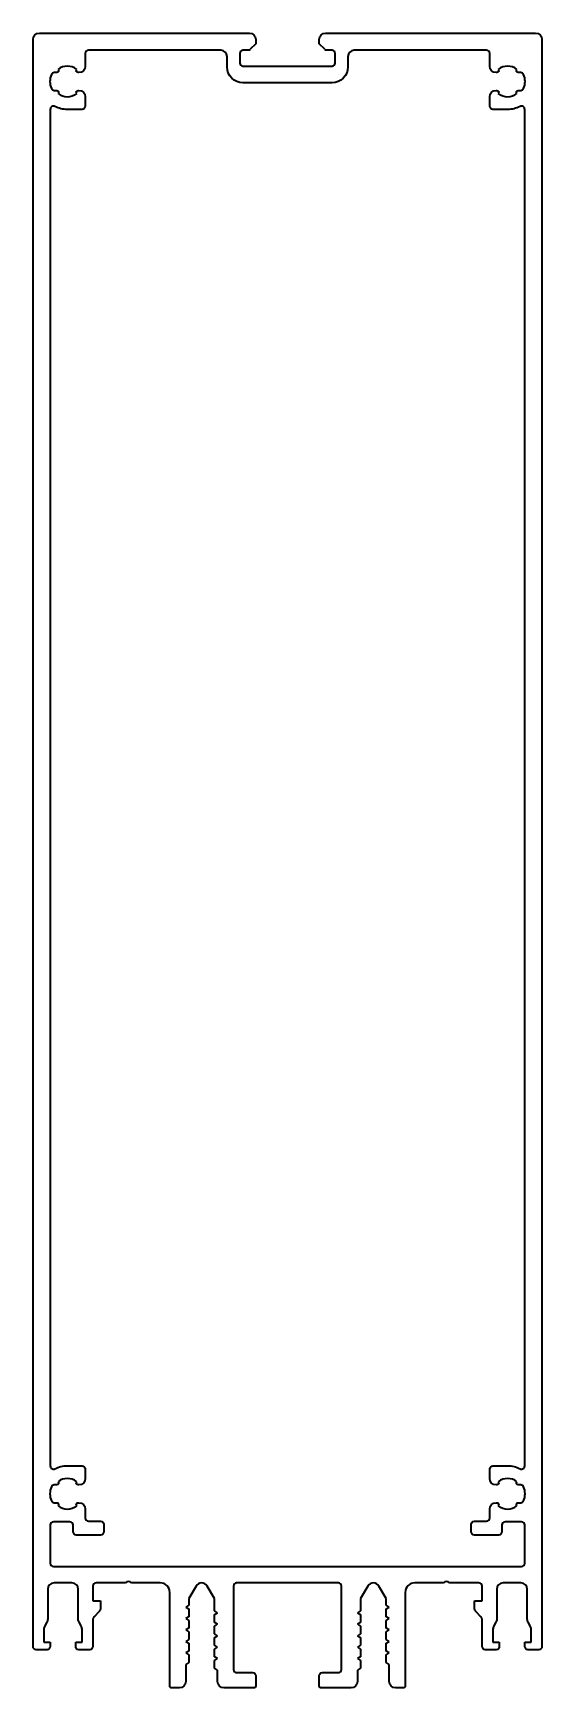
# Model space of a CAD drawing. Header units: millimetres. Extents: x -40 to 40, y 0 to 260.
import ezdxf

# ---------------------------------------------------------------- set-up
doc = ezdxf.new("R2010")
doc.units = ezdxf.units.MM
doc.layers.add('S03_AL_Kontur', color=7, linetype='Continuous', lineweight=35, true_color=0xffffff)

msp = doc.modelspace()

# ---------------------------------------------------------------- linework, layer by layer
at = {"layer": 'S03_AL_Kontur'}
for p, q in [((-39, 260), (-6, 260)), ((6, 260), (39, 260)), ((-40, 6.5), (-40, 259)), ((-5, 258.3), (-5.85, 257.45)), ((-5, 259), (-5, 258.3)), ((5, 258.3), (5, 259)), ((5.85, 257.45), (5, 258.3)), ((40, 259), (40, 6.5)), ((-31.8, 256.8), (-31.8, 254.8)), ((-10.5, 257.3), (-31.3, 257.3)), ((-9.5, 254.7), (-9.5, 256.3)), ((-7.5, 256.8), (-7.5, 255.3)), ((-6.21, 257.3), (-7, 257.3)), ((-7, 254.8), (7, 254.8)), ((7, 257.3), (6.21, 257.3)), ((7.5, 255.3), (7.5, 256.8)), ((9.5, 256.3), (9.5, 254.7)), ((31.3, 257.3), (10.5, 257.3)), ((31.8, 254.8), (31.8, 256.8)), ((-36.29, 253.8), (-36.66, 253.8)), ((-32.8, 253.8), (-32.91, 253.8)), ((7, 252.2), (-7, 252.2)), ((32.91, 253.8), (32.8, 253.8)), ((36.66, 253.8), (36.29, 253.8)), ((-36.66, 251), (-36.29, 251)), ((-32.91, 251), (-32.8, 251)), ((-31.8, 250), (-31.8, 248.5)), ((31.8, 248.5), (31.8, 250)), ((32.8, 251), (32.91, 251)), ((36.29, 251), (36.66, 251)), ((-37.3, 248.02), (-37.3, 34.88)), ((-32.3, 248), (-34.6, 248)), ((34.6, 248), (32.3, 248)), ((37.3, 34.88), (37.3, 248.02)), ((-34.6, 34.9), (-32.3, 34.9)), ((-31.8, 34.4), (-31.8, 32.9)), ((31.8, 32.9), (31.8, 34.4)), ((32.3, 34.9), (34.6, 34.9)), ((-36.29, 31.9), (-36.66, 31.9)), ((-32.8, 31.9), (-32.91, 31.9)), ((32.91, 31.9), (32.8, 31.9)), ((36.66, 31.9), (36.29, 31.9)), ((-36.66, 29.1), (-36.29, 29.1)), ((-32.91, 29.1), (-32.8, 29.1)), ((32.8, 29.1), (32.91, 29.1)), ((36.29, 29.1), (36.66, 29.1)), ((-34.2, 26.1), (-36.8, 26.1)), ((-31.8, 28.1), (-31.8, 26.7)), ((-31.3, 26.2), (-29.4, 26.2)), ((29.4, 26.2), (31.3, 26.2)), ((31.8, 26.7), (31.8, 28.1)), ((36.8, 26.1), (34.2, 26.1)), ((-37.3, 25.6), (-37.3, 19.6)), ((-33.7, 24.5), (-33.7, 25.6)), ((-29.4, 24), (-33.2, 24)), ((-28.9, 25.7), (-28.9, 24.5)), ((28.9, 24.5), (28.9, 25.7)), ((33.2, 24), (29.4, 24)), ((33.7, 25.6), (33.7, 24.5)), ((37.3, 19.6), (37.3, 25.6)), ((-36.8, 19.1), (36.8, 19.1)), ((-33.9, 16.5), (-36.7, 16.5)), ((-30.6, 16), (-30.6, 13.7)), ((-25.49, 16.5), (-30.1, 16.5)), ((-20, 16.5), (-24.51, 16.5)), ((-14.37, 16), (-15.5, 14.04)), ((-11.5, 14.04), (-12.63, 16)), ((-8.5, 16), (-8.5, 2.9)), ((8, 16.5), (-8, 16.5)), ((8.5, 2.9), (8.5, 16)), ((12.63, 16), (11.5, 14.04)), ((15.5, 14.04), (14.37, 16)), ((24.51, 16.5), (20, 16.5)), ((30.1, 16.5), (25.49, 16.5)), ((30.6, 13.7), (30.6, 16)), ((36.7, 16.5), (33.9, 16.5)), ((-37.7, 15.5), (-37.7, 10.81)), ((-32.9, 10.81), (-32.9, 15.5)), ((-30.6, 13.7), (-29.4, 13.7)), ((-29.4, 13.7), (-29.4, 12.61)), ((-18.5, 0.3), (-18.5, 15)), ((-15.5, 14.04), (-15.5, 12.99)), ((-11.5, 12.09), (-11.5, 14.04)), ((11.5, 14.04), (11.5, 12.09)), ((15.5, 12.99), (15.5, 14.04)), ((18.5, 15), (18.5, 0.3)), ((29.4, 12.61), (29.4, 13.7)), ((29.4, 13.7), (30.6, 13.7)), ((32.9, 15.5), (32.9, 10.81)), ((37.7, 10.81), (37.7, 15.5)), ((-30.6, 10.59), (-30.6, 6.5)), ((-29.69, 11.91), (-30.31, 11.29)), ((-15.5, 12.99), (-16, 12.7)), ((-16, 12.7), (-15.5, 12.41)), ((-15.5, 11.19), (-16, 10.9)), ((-16, 10.9), (-15.5, 10.61)), ((-15.5, 12.41), (-15.5, 11.19)), ((-15.5, 10.61), (-15.5, 9.39)), ((-11, 11.8), (-11.5, 12.09)), ((-11.5, 11.51), (-11, 11.8)), ((-11.5, 10.29), (-11.5, 11.51)), ((11.5, 12.09), (11, 11.8)), ((11, 11.8), (11.5, 11.51)), ((11.5, 11.51), (11.5, 10.29)), ((16, 12.7), (15.5, 12.99)), ((15.5, 12.41), (16, 12.7)), ((15.5, 11.19), (15.5, 12.41)), ((16, 10.9), (15.5, 11.19)), ((15.5, 10.61), (16, 10.9)), ((15.5, 9.39), (15.5, 10.61)), ((30.31, 11.29), (29.69, 11.91)), ((30.6, 6.5), (30.6, 10.59)), ((-38.3, 9.23), (-38.3, 7.2)), ((-37.83, 10.31), (-38.17, 9.73)), ((-32.43, 9.73), (-32.77, 10.31)), ((-32.3, 7.2), (-32.3, 9.23)), ((-15.5, 9.39), (-16, 9.1)), ((-16, 9.1), (-15.5, 8.81)), ((-15.5, 8.81), (-15.5, 7.59)), ((-11, 10), (-11.5, 10.29)), ((-11.5, 9.71), (-11, 10)), ((-11.5, 8.49), (-11.5, 9.71)), ((-11, 8.2), (-11.5, 8.49)), ((-11.5, 7.91), (-11, 8.2)), ((-11.5, 6.69), (-11.5, 7.91)), ((11.5, 10.29), (11, 10)), ((11, 10), (11.5, 9.71)), ((11.5, 8.49), (11, 8.2)), ((11, 8.2), (11.5, 7.91)), ((11.5, 9.71), (11.5, 8.49)), ((11.5, 7.91), (11.5, 6.69)), ((16, 9.1), (15.5, 9.39)), ((15.5, 8.81), (16, 9.1)), ((15.5, 7.59), (15.5, 8.81)), ((32.3, 9.23), (32.3, 7.2)), ((32.77, 10.31), (32.43, 9.73)), ((38.17, 9.73), (37.83, 10.31)), ((38.3, 7.2), (38.3, 9.23)), ((-37.8, 6), (-39.5, 6)), ((-38.3, 7.2), (-37.3, 7.2)), ((-37.3, 7.2), (-37.3, 6.5)), ((-33.3, 6.5), (-33.3, 7.2)), ((-33.3, 7.2), (-32.3, 7.2)), ((-31.1, 6), (-32.8, 6)), ((-15.5, 7.59), (-16, 7.3)), ((-16, 7.3), (-15.5, 7.01)), ((-15.5, 5.79), (-16, 5.5)), ((-16, 5.5), (-15.5, 5.21)), ((-15.5, 7.01), (-15.5, 5.79)), ((-15.5, 5.21), (-15.5, 3.99)), ((-11, 6.4), (-11.5, 6.69)), ((-11.5, 6.11), (-11, 6.4)), ((-11.5, 4.89), (-11.5, 6.11)), ((11.5, 6.69), (11, 6.4)), ((11, 6.4), (11.5, 6.11)), ((11.5, 6.11), (11.5, 4.89)), ((16, 7.3), (15.5, 7.59)), ((15.5, 7.01), (16, 7.3)), ((15.5, 5.79), (15.5, 7.01)), ((16, 5.5), (15.5, 5.79)), ((15.5, 5.21), (16, 5.5)), ((15.5, 3.99), (15.5, 5.21)), ((32.8, 6), (31.1, 6)), ((32.3, 7.2), (33.3, 7.2)), ((33.3, 7.2), (33.3, 6.5)), ((37.3, 6.5), (37.3, 7.2)), ((37.3, 7.2), (38.3, 7.2)), ((39.5, 6), (37.8, 6)), ((-15.5, 3.99), (-16, 3.7)), ((-16, 3.7), (-16, 1)), ((-11, 4.6), (-11.5, 4.89)), ((-11.5, 4.31), (-11, 4.6)), ((-11.5, 3.09), (-11.5, 4.31)), ((-11, 2.8), (-11.5, 3.09)), ((-11, 1), (-11, 2.8)), ((11.5, 4.89), (11, 4.6)), ((11, 4.6), (11.5, 4.31)), ((11.5, 3.09), (11, 2.8)), ((11, 2.8), (11, 1)), ((11.5, 4.31), (11.5, 3.09)), ((16, 3.7), (15.5, 3.99)), ((16, 1), (16, 3.7)), ((-17, 0), (-18.2, 0)), ((-5.3, 0), (-10, 0)), ((-8, 2.4), (-5.5, 2.4)), ((-5, 1.9), (-5, 0.3)), ((5, 0.3), (5, 1.9)), ((10, 0), (5.3, 0)), ((5.5, 2.4), (8, 2.4)), ((18.2, 0), (17, 0))]:
    msp.add_line(p, q, dxfattribs=at)
at = {"layer": 'S03_AL_Kontur', "extrusion": (0, 0, -1)}
for centre, radius, start, end in [((39, 259), 1, 0, 90), ((6, 259), 1, 90, 180), ((-6, 259), 1, 360, 90), ((-39, 259), 1, 90, 180), ((6.21, 257.8), 0.5, 225, 270), ((-6.21, 257.8), 0.5, 270, 315), ((32.8, 254.8), 1, 180, 270), ((-32.8, 254.8), 1, 270, 0), ((36.29, 254.1), 0.3, 138.6828, 270), ((32.91, 254.1), 0.3, 270, 41.3172), ((7, 254.7), 2.5, 270, 0), ((-7, 254.7), 2.5, 180, 270), ((-32.91, 254.1), 0.3, 138.6828, 270), ((-36.29, 254.1), 0.3, 270, 41.3172), ((36.29, 250.7), 0.3, 90, 221.3172), ((32.91, 250.7), 0.3, 318.6828, 90), ((32.8, 250), 1, 90, 180), ((-32.8, 250), 1, 0, 90), ((-32.91, 250.7), 0.3, 90, 221.3172), ((-36.29, 250.7), 0.3, 318.6828, 90), ((34.6, 252.4), 4.4, 270, 296.6782), ((32.3, 248.5), 0.5, 180, 270), ((-32.3, 248.5), 0.5, 270, 0), ((-34.6, 252.4), 4.4, 243.3218, 270), ((34.6, 30.5), 4.4, 63.3218, 90), ((32.3, 34.4), 0.5, 90, 180), ((-32.3, 34.4), 0.5, 360, 90), ((-34.6, 30.5), 4.4, 90, 116.6782), ((36.29, 32.2), 0.3, 138.6828, 270), ((32.91, 32.2), 0.3, 270, 41.3172), ((32.8, 32.9), 1, 180, 270), ((-32.8, 32.9), 1, 270, 0), ((-32.91, 32.2), 0.3, 138.6828, 270), ((-36.29, 32.2), 0.3, 270, 41.3172), ((36.29, 28.8), 0.3, 90, 221.3172), ((32.91, 28.8), 0.3, 318.6828, 90), ((32.8, 28.1), 1, 90, 180), ((-32.8, 28.1), 1, 0, 90), ((-32.91, 28.8), 0.3, 90, 221.3172), ((-36.29, 28.8), 0.3, 318.6828, 90), ((29.4, 25.7), 0.5, 90, 180), ((-29.4, 25.7), 0.5, 0, 90), ((33.2, 24.5), 0.5, 270, 360), ((29.4, 24.5), 0.5, 180, 270), ((-29.4, 24.5), 0.5, 270, 0), ((-33.2, 24.5), 0.5, 180, 270), ((38.7, 10.81), 1, 180, 210), ((31.9, 10.81), 1, 330, 360), ((30.4, 12.61), 1, 180, 225), ((-30.4, 12.61), 1, 315, 0), ((-31.9, 10.81), 1, 180, 210), ((-38.7, 10.81), 1, 330, 360), ((39.5, 6.5), 0.5, 270, 360), ((37.8, 6.5), 0.5, 180, 270), ((32.8, 6.5), 0.5, 270, 0), ((31.1, 6.5), 0.5, 180, 270), ((-31.1, 6.5), 0.5, 270, 0), ((-32.8, 6.5), 0.5, 180, 270), ((-37.8, 6.5), 0.5, 270, 0), ((-39.5, 6.5), 0.5, 180, 270), ((18.2, 0.3), 0.3, 270, 0), ((17, 1), 1, 180, 270), ((10, 1), 1, 270, 0), ((5.5, 1.9), 0.5, 90, 180), ((5.3, 0.3), 0.3, 180, 270), ((-5.5, 1.9), 0.5, 0, 90), ((-5.3, 0.3), 0.3, 270, 0), ((-10, 1), 1, 180, 270), ((-17, 1), 1, 270, 0), ((-18.2, 0.3), 0.3, 180, 270)]:
    msp.add_arc(centre, radius, start, end, dxfattribs=at)
at = {"layer": 'S03_AL_Kontur'}
for centre, radius, start, end in [((-34.6, 252.4), 2.4, 52.2661, 127.7339), ((-31.3, 256.8), 0.5, 90, 180), ((-10.5, 256.3), 1, 0, 90), ((-7, 256.8), 0.5, 90, 180), ((-7, 255.3), 0.5, 180, 270), ((7, 256.8), 0.5, 0, 90), ((7, 255.3), 0.5, 270, 0), ((10.5, 256.3), 1, 90, 180), ((31.3, 256.8), 0.5, 0, 90), ((34.6, 252.4), 2.4, 52.2661, 127.7339), ((-34.6, 252.4), 2.75, 156.4218, 203.5782), ((-36.66, 253.3), 0.5, 90, 156.4218), ((36.66, 253.3), 0.5, 23.5782, 90), ((34.6, 252.4), 2.75, 336.4218, 23.5782), ((-36.66, 251.5), 0.5, 203.5782, 270), ((-34.6, 252.4), 2.4, 232.2661, 307.7339), ((34.6, 252.4), 2.4, 232.2661, 307.7339), ((36.66, 251.5), 0.5, 270, 336.4218), ((-36.8, 248.02), 0.5, 63.3218, 180), ((36.8, 248.02), 0.5, 0, 116.6782), ((-36.8, 34.88), 0.5, 180, 296.6782), ((36.8, 34.88), 0.5, 243.3218, 360), ((-34.6, 30.5), 2.75, 156.4218, 203.5782), ((-36.66, 31.4), 0.5, 90, 156.4218), ((-34.6, 30.5), 2.4, 52.2661, 127.7339), ((34.6, 30.5), 2.4, 52.2661, 127.7339), ((36.66, 31.4), 0.5, 23.5782, 90), ((34.6, 30.5), 2.75, 336.4218, 23.5782), ((-36.66, 29.6), 0.5, 203.5782, 270), ((-34.6, 30.5), 2.4, 232.2661, 307.7339), ((34.6, 30.5), 2.4, 232.2661, 307.7339), ((36.66, 29.6), 0.5, 270, 336.4218), ((-36.8, 25.6), 0.5, 90, 180), ((-34.2, 25.6), 0.5, 0, 90), ((-31.3, 26.7), 0.5, 180, 270), ((31.3, 26.7), 0.5, 270, 0), ((34.2, 25.6), 0.5, 90, 180), ((36.8, 25.6), 0.5, 0, 90), ((-36.8, 19.6), 0.5, 180, 270), ((36.8, 19.6), 0.5, 270, 360), ((-36.7, 15.5), 1, 90, 180), ((-33.9, 15.5), 1, 0, 90), ((-30.1, 16), 0.5, 90, 180), ((-25, 16), 0.7, 45.5847, 134.4153), ((-20, 15), 1.5, 0, 90), ((-13.5, 15.5), 1, 30, 150), ((-8, 16), 0.5, 90, 180), ((8, 16), 0.5, 0, 90), ((13.5, 15.5), 1, 30, 150), ((20, 15), 1.5, 90, 180), ((25, 16), 0.7, 45.5847, 134.4153), ((30.1, 16), 0.5, 0, 90), ((33.9, 15.5), 1, 90, 180), ((36.7, 15.5), 1, 0, 90), ((-29.6, 10.59), 1, 135, 180), ((29.6, 10.59), 1, 360, 45), ((-37.3, 9.23), 1, 150, 180), ((-33.3, 9.23), 1, 360, 30), ((33.3, 9.23), 1, 150, 180), ((37.3, 9.23), 1, 0, 30), ((-8, 2.9), 0.5, 180, 270), ((8, 2.9), 0.5, 270, 0)]:
    msp.add_arc(centre, radius, start, end, dxfattribs=at)

doc.saveas('drawing.dxf')
